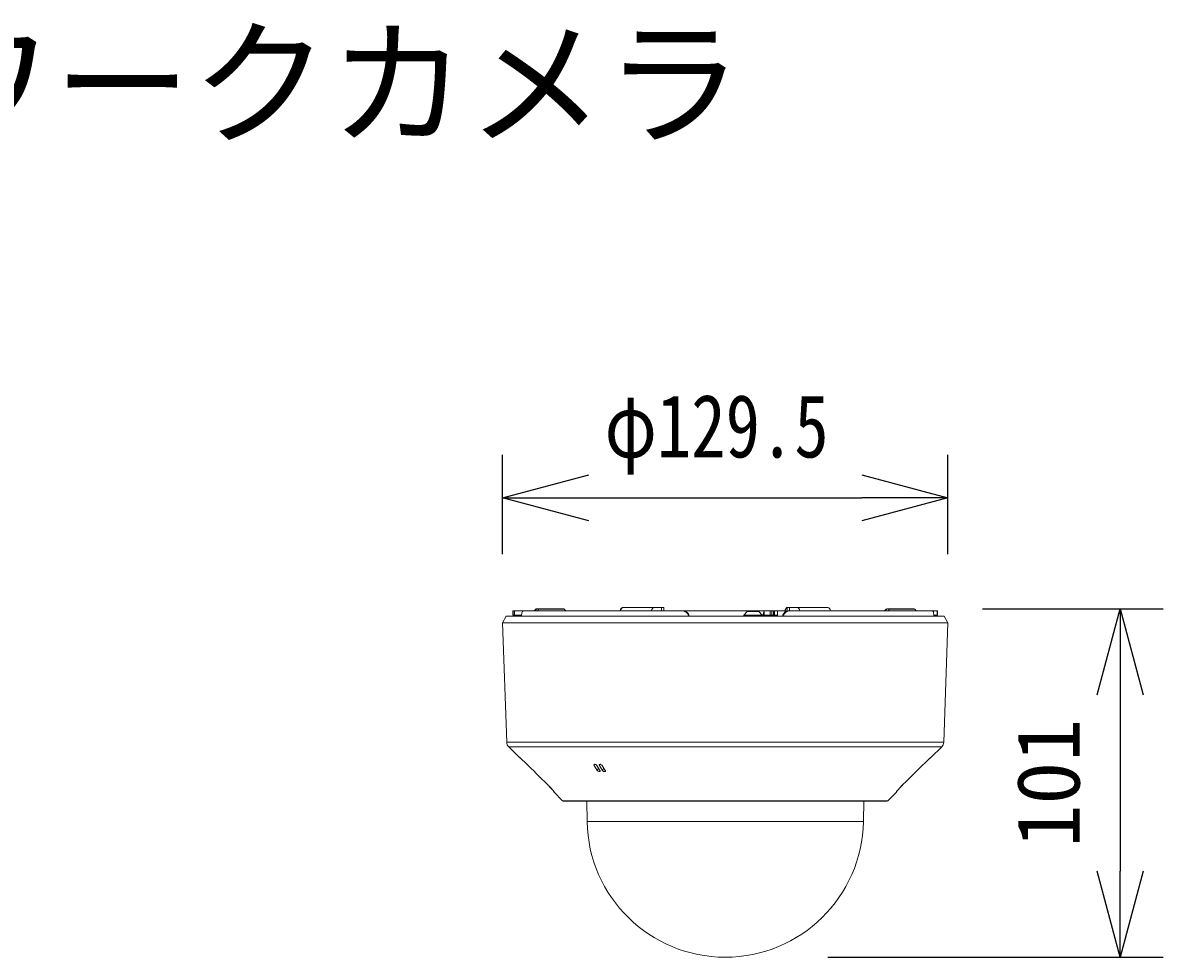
# Model space of a CAD drawing. Units: millimetres, scale not verified. Extents: x -63 to 62, y -56 to 57.
# Drawn here: x -20.39 to 12.71, y 29.61 to 56.75 of the extents above; entities that cross this region are included whole.
import ezdxf
from ezdxf.enums import TextEntityAlignment as Align

# ---------------------------------------------------------------- set-up
doc = ezdxf.new("R2010")
doc.units = ezdxf.units.MM
doc.header["$LTSCALE"] = 0.125
for name, color, linetype in [('0-0_0', 7, 'Continuous'), ('0-1_MOJI1', 7, 'Continuous'), ('0-4_SUNPO', 7, 'Continuous')]:
    doc.layers.add(name, color=color, linetype=linetype)
doc.layers.add('0-5_GAIKEI', color=1, linetype='Continuous', lineweight=18)
doc.styles.add('ＭＳ ゴシック', font='')
doc.styles.get('ＭＳ ゴシック').set_extended_font_data('MS Gothic')

# ---------------------------------------------------------------- blocks, each defined once
blk = doc.blocks.new('_Open30')
at = {"layer": '0-0_0'}
blk.add_line((0, 0), (-1, 0), dxfattribs=at)
blk.add_lwpolyline([(-1, 0.26795), (0, 0), (-1, -0.26795)], dxfattribs=at)
blk = doc.blocks.new('D1')
at = {"layer": '0-4_SUNPO'}
for p, q in [((58.0372, 354.676), (58.0372, 357.5571)), ((70.9628, 354.676), (70.9628, 357.5571)), ((60.5372, 356.3071), (68.4628, 356.3071))]:
    blk.add_line(p, q, dxfattribs=at)
at = {"layer": '0-4_SUNPO', "xscale": 2.5, "yscale": 2.5, "rotation": 180}
blk.add_blockref('_Open30', (58.0372, 356.3071), dxfattribs=at)
at = {"layer": '0-4_SUNPO', "xscale": 2.5, "yscale": 2.5}
blk.add_blockref('_Open30', (70.9628, 356.3071), dxfattribs=at)
at = {"layer": '0-4_SUNPO', "style": 'ＭＳ ゴシック', "width": 0.8}
blk.add_text('φ129.5', height=1.833, dxfattribs=at).set_placement((61, 356.9321), align=Align.BOTTOM_LEFT)
blk = doc.blocks.new('D2')
at = {"layer": '0-4_SUNPO'}
for p, q in [((71.9659, 353.086), (77.2128, 353.086)), ((75.9628, 350.586), (75.9628, 345.466)), ((67.4775, 342.966), (77.2128, 342.966))]:
    blk.add_line(p, q, dxfattribs=at)
at = {"layer": '0-4_SUNPO', "xscale": 2.5, "yscale": 2.5}
for p, rotation in [((75.9628, 353.086), 90), ((75.9628, 342.966), 270)]:
    blk.add_blockref('_Open30', p, dxfattribs=dict(at, rotation=rotation))
at = {"layer": '0-4_SUNPO', "style": 'ＭＳ ゴシック'}
blk.add_text('101', height=1.833, rotation=90, dxfattribs=at).set_placement((75.3378, 346.151), align=Align.BOTTOM_LEFT)

msp = doc.modelspace()

# ---------------------------------------------------------------- linework, layer by layer
at = {"layer": '0-5_GAIKEI'}
for p, q in [((-5.3761, 39.7266), (-5.4664, 39.7266)), ((-4.7078, 39.7266), (-5.376, 39.7266)), ((-2.9663, 39.7666), (-2.9823, 39.7666)), ((-1.7826, 39.7666), (-2.9658, 39.7666)), ((-1.8454, 39.7666), (-1.8454, 39.6666)), ((-1.7826, 39.6666), (-1.7826, 39.7666)), ((1.7815, 39.7557), (1.7815, 39.7666)), ((2.9812, 39.7666), (1.7815, 39.7666)), ((1.7974, 39.6597), (1.7974, 39.7666)), ((1.8612, 39.7666), (1.8612, 39.6666)), ((4.7971, 39.7266), (4.7068, 39.7266)), ((5.4653, 39.7266), (4.7972, 39.7266)), ((-6.1642, 39.5466), (-6.1642, 39.6666)), ((-6.1642, 39.6666), (-1.2328, 39.6666)), ((-6.1642, 39.5466), (-5.9123, 39.5466)), ((-6.1631, 39.5466), (-6.1631, 39.6666)), ((-6.1536, 39.6666), (-6.1536, 39.5466)), ((-6.1205, 39.6666), (-6.1205, 39.5466)), ((-5.9048, 39.6664), (-5.9033, 39.6666)), ((-5.5018, 39.7119), (-5.5471, 39.6666)), ((-5.4802, 39.7119), (-5.5204, 39.6666)), ((-5.4802, 39.7119), (-5.5018, 39.7119)), ((-5.4074, 39.7119), (-5.4477, 39.6666)), ((-4.6725, 39.7119), (-5.4074, 39.7119)), ((-4.6725, 39.7119), (-4.6271, 39.6666)), ((-1.1747, 39.6666), (-1.231, 39.6666)), ((-1.1747, 39.6666), (-1.161, 39.6666)), ((1.1578, 39.6666), (-1.1595, 39.6666)), ((0.5351, 39.5166), (0.5351, 39.5466)), ((1.0751, 39.5166), (1.0751, 39.5466)), ((1.1268, 39.6622), (1.1268, 39.5289)), ((1.503, 39.6666), (1.158, 39.6666)), ((1.503, 39.5466), (1.158, 39.5466)), ((1.3087, 39.5466), (1.3087, 39.6666)), ((1.3557, 39.5466), (1.3557, 39.6666)), ((1.3981, 39.6666), (1.3981, 39.5466)), ((1.4345, 39.6666), (1.4345, 39.5466)), ((1.7393, 39.6666), (1.5034, 39.6666)), ((1.5172, 39.6622), (1.5172, 39.5289)), ((1.7384, 39.6313), (1.7393, 39.6683)), ((1.7974, 39.6683), (1.7393, 39.6683)), ((6.0205, 39.6666), (1.847, 39.6666)), ((4.6714, 39.7119), (4.6261, 39.6666)), ((4.693, 39.7119), (4.6528, 39.6666)), ((4.693, 39.7119), (4.6714, 39.7119)), ((4.7657, 39.7119), (4.7255, 39.6666)), ((5.5007, 39.7119), (4.7657, 39.7119)), ((5.5007, 39.7119), (5.5461, 39.6666)), ((6.1632, 39.6666), (6.0205, 39.6666)), ((6.1632, 39.5466), (6.0552, 39.5466)), ((6.1475, 39.5466), (6.1475, 39.6666)), ((6.1632, 39.5466), (6.1632, 39.6666)), ((-6.4633, 39.3166), (6.4622, 39.3166)), ((-6.3423, 35.8521), (6.3413, 35.8521)), ((-6.2839, 35.7176), (6.2828, 35.7176)), ((-3.8042, 35.1748), (-3.7828, 35.2092)), ((-3.7132, 35.0334), (-3.8042, 35.1748)), ((-3.6372, 35.0326), (-3.7281, 35.174)), ((-3.7132, 35.0334), (-3.6761, 35.093)), ((-3.6515, 35.174), (-3.6295, 35.2093)), ((-3.5606, 35.0326), (-3.6515, 35.174)), ((-3.4834, 35.0334), (-3.5743, 35.1748)), ((-3.5606, 35.0326), (-3.5223, 35.0939)), ((-4.7197, 34.1534), (4.7186, 34.1534)), ((4.0192, 34.1388), (-4.0203, 34.1388)), ((4.0089, 33.5466), (-4.0099, 33.5466))]:
    msp.add_line(p, q, dxfattribs=at)
at = {"layer": '0-5_GAIKEI', "color": 7}
for p, q in [((-6.357, 39.5166), (-6.4633, 39.3166)), ((6.3559, 39.5166), (-6.357, 39.5166)), ((6.3559, 39.5166), (6.4622, 39.3166)), ((-6.3423, 35.8521), (-6.4633, 39.3166)), ((6.3413, 35.8521), (6.4622, 39.3166)), ((-5.9717, 35.4054), (-6.2839, 35.7176)), ((5.9706, 35.4054), (6.2828, 35.7176)), ((-5.9717, 35.4054), (-5.9713, 35.4123)), ((-5.1603, 34.62), (-5.1603, 34.6199)), ((-4.9783, 34.4279), (-4.9781, 34.4227)), ((4.977, 34.4227), (4.9772, 34.4277)), ((4.9772, 34.4277), (4.9793, 34.4303)), ((5.1592, 34.6199), (5.1593, 34.62)), ((-4.9699, 34.4159), (-4.9693, 34.403)), ((-4.7197, 34.1534), (-4.9693, 34.403)), ((-4.0203, 34.1388), (-4.6843, 34.1388)), ((-4.0099, 33.5466), (-4.0203, 34.1388)), ((4.0089, 33.5466), (4.0192, 34.1388)), ((4.6833, 34.1388), (4.0192, 34.1388)), ((4.7186, 34.1534), (4.9682, 34.403)), ((4.9682, 34.403), (4.9689, 34.4159))]:
    msp.add_line(p, q, dxfattribs=at)
at = {"layer": '0-5_GAIKEI'}
for points in [[(-5.8581, 39.6666), (-5.8644, 39.6655), (-5.8706, 39.6622), (-5.8821, 39.6498), (-5.8922, 39.6303), (-5.8994, 39.6093), (-5.9053, 39.5853), (-5.9108, 39.552), (-5.9143, 39.5166)], [(-1.2534, 39.6666), (-1.2212, 39.6638), (-1.1898, 39.6557), (-1.1602, 39.6425), (-1.1331, 39.6245), (-1.1093, 39.6023), (-1.0893, 39.5764), (-1.0739, 39.5476), (-1.0632, 39.5166)], [(-1.0426, 39.5166), (-1.0533, 39.5477), (-1.0689, 39.5766), (-1.0889, 39.6026), (-1.1129, 39.6249), (-1.1459, 39.6458), (-1.1822, 39.6598), (-1.2073, 39.6649), (-1.2328, 39.6666)], [(0.6351, 39.6466), (0.5351, 39.5466), (1.0751, 39.5466)], [(0.6351, 39.6466), (0.9751, 39.6466), (1.0751, 39.5466)], [(1.6612, 39.5166), (1.6717, 39.5477), (1.6869, 39.5767), (1.7065, 39.6027), (1.7301, 39.625), (1.7585, 39.6439), (1.7896, 39.6574), (1.8226, 39.6649), (1.847, 39.6666)], [(1.8733, 39.6666), (1.8419, 39.6638), (1.8113, 39.6558), (1.7823, 39.6426), (1.7559, 39.6246), (1.7325, 39.6024), (1.713, 39.5764), (1.6979, 39.5476), (1.6875, 39.5166)], [(6.0205, 39.6666), (6.0232, 39.6661), (6.0285, 39.6625), (6.0349, 39.6528), (6.0406, 39.6382), (6.0483, 39.6044), (6.0538, 39.5627), (6.057, 39.5166)], [(-3.8042, 35.1748), (-3.8091, 35.1851), (-3.8104, 35.1948), (-3.8082, 35.2014)], [(-3.8082, 35.2014), (-3.8032, 35.2064), (-3.7957, 35.2091), (-3.7876, 35.2096), (-3.7786, 35.2084), (-3.7602, 35.2017), (-3.7454, 35.1923)], [(-3.5743, 35.1748), (-3.5856, 35.188), (-3.6004, 35.1989), (-3.6172, 35.2065), (-3.6319, 35.2095), (-3.645, 35.2083), (-3.6511, 35.2054), (-3.6554, 35.2008)], [(-3.7132, 35.0334), (-3.7021, 35.0203), (-3.6874, 35.0091), (-3.6711, 35.0012), (-3.6567, 34.9978), (-3.6439, 34.9985), (-3.6379, 35.0011), (-3.6335, 35.0054)], [(-3.48, 35.0059), (-3.4855, 35.0009), (-3.4933, 34.9981), (-3.5017, 34.9976), (-3.5109, 34.9988), (-3.5297, 35.0057), (-3.5446, 35.0153)], [(-3.4834, 35.0334), (-3.4784, 35.0228), (-3.4774, 35.0128), (-3.48, 35.0059)]]:
    msp.add_lwpolyline(points, dxfattribs=at)
at = {"layer": '0-5_GAIKEI', "color": 7}
for points in [[(-5.7998, 35.2537), (-5.9101, 35.3599), (-5.9551, 35.4005), (-5.9687, 35.4114), (-5.9705, 35.4124), (-5.971, 35.4125), (-5.9711, 35.4125), (-5.9712, 35.4125), (-5.9713, 35.4123)], [(-5.7998, 35.2537), (-5.9092, 35.359), (-5.9642, 35.4076)], [(5.7987, 35.2537), (5.909, 35.3599), (5.954, 35.4005), (5.9676, 35.4114), (5.9694, 35.4124), (5.9699, 35.4125), (5.9701, 35.4125), (5.9702, 35.4125), (5.9702, 35.4123), (5.9706, 35.4054)], [(5.9631, 35.4076), (5.9111, 35.3618), (5.8019, 35.2568), (5.7987, 35.2537)], [(5.9497, 35.3966), (5.8979, 35.3495), (5.7987, 35.2537)], [(-4.9699, 34.4159), (-4.9702, 34.4168), (-4.972, 34.4199), (-4.9862, 34.4376), (-5.0088, 34.4632), (-5.0644, 34.5226), (-5.1603, 34.62)], [(-5.1603, 34.6199), (-5.0485, 34.5058), (-4.9923, 34.4444), (-4.9755, 34.4239)], [(4.9689, 34.4159), (4.9691, 34.4168), (4.971, 34.4199), (4.9851, 34.4376), (5.0077, 34.4632), (5.0633, 34.5226), (5.1593, 34.62)], [(4.9744, 34.4238), (5.0249, 34.4818), (5.1205, 34.5812), (5.1592, 34.6199)]]:
    msp.add_lwpolyline(points, dxfattribs=at)
at = {"layer": '0-5_GAIKEI'}
for centre, radius, start, end in [((-5.4664, 39.6766), 0.05, 90, 135), ((-5.4481, 39.6845), 0.0421, 90.73895, 139.39379), ((-5.3754, 39.6845), 0.0421, 90.73895, 139.39379), ((-4.7078, 39.6766), 0.05, 45, 90), ((4.7068, 39.6766), 0.05, 90, 135), ((4.7251, 39.6845), 0.0421, 90.73895, 139.39379), ((4.7978, 39.6845), 0.0421, 90.73895, 139.39379), ((5.4653, 39.6766), 0.05, 45, 90), ((-5.0997, 39.4743), 0.9593, 175.6788, 177.47396), ((-5.9905, 39.5057), 0.041, 34.43653, 88.62237), ((-5.9953, 39.4969), 0.0502, 23.05055, 39.57444), ((-5.9124, 39.4513), 0.2152, 78.74117, 90.0052), ((-1.1747, 39.4742), 0.1923, 89.99181, 98.67883), ((-1.1595, 39.474), 0.1925, 89.98742, 100.97293), ((1.2675, 39.5035), 0.143, 169.781, 174.76617), ((1.1581, 39.5519), 0.1146, 90.05535, 105.84154), ((1.5025, 39.6398), 0.0268, 56.72369, 88.89889), ((1.6579, 39.5035), 0.143, 169.78094, 174.76617), ((-3.6411, 35.1924), 0.0166, 149.23844, 180.11754), ((-3.6473, 35.0142), 0.0164, 327.30659, 3.93792)]:
    msp.add_arc(centre, radius, start, end, dxfattribs=at)
at = {"layer": '0-5_GAIKEI', "color": 7}
for centre, radius, start, end in [((-6.1425, 35.859), 0.2, 182, 225), ((6.1414, 35.859), 0.2, 315, 358), ((-5.9505, 35.4266), 0.03, 225.00031, 269.38583), ((-5.9501, 35.4336), 0.03, 225.10044, 246.35828), ((517.826, 562.9793), 743.4233, 225.22343, 225.29281), ((522.7254, 567.8939), 750.3629, 225.22219, 225.29093), ((522.6525, 567.8203), 750.2593, 225.22219, 225.29094), ((-517.8271, 562.9793), 743.4233, 314.70719, 314.77657), ((-522.7822, 567.9501), 750.442, 314.70907, 314.77781), ((-522.6311, 567.7977), 750.2275, 314.70906, 314.77782), ((5.9494, 35.4266), 0.03, 270.61049, 314.99971), ((5.949, 35.4336), 0.03, 293.69961, 314.89958), ((8.6971, 31.0393), 5.0336, 134.65561, 136.42199), ((-4.9481, 34.4243), 0.03, 182.99992, 225.00019), ((-4.9489, 34.4371), 0.0299, 204.11062, 225.23112), ((-4.6843, 34.1888), 0.05, 225, 270), ((4.6833, 34.1888), 0.05, 270, 315), ((4.947, 34.4243), 0.03, 314.99959, 357.00018), ((4.9478, 34.4371), 0.0299, 314.769, 335.86855), ((-0.0005, 33.6166), 4.01, 181, 359)]:
    msp.add_arc(centre, radius, start, end, dxfattribs=at)
at = {"layer": '0-5_GAIKEI'}
for centre, major_axis, ratio, start_param, end_param in [((-2.9823, 39.5966), (0, 0.17), 0.484185, 0, 1.1464066), ((-2.9658, 39.5966), (0, 0.17), 0.480859, 0, 1.1464067), ((-2.0714, 39.5966), (0, 0.17), 0.480859, 6.2831853, 7.4295919), ((1.8148, 39.6666), (-0.0027, -0.1), 0.75448, 3.4083151, 4.7149986), ((2.0887, 39.5966), (0, 0.17), 0.484185, 5.1367787, 6.2831853), ((2.9812, 39.5966), (0, 0.17), 0.484185, 5.1367787, 6.2831853), ((1.1352, 39.4966), (0, -0.17), 0.218411, 3.3683052, 4.594467), ((1.1578, 39.4968), (-0.0005, -0.0498), 0.817296, 3.1498398, 4.0199864), ((1.5031, 39.4968), (0.0001, -0.0498), 0.371795, 2.2707823, 3.140936), ((-3.7664, 35.174), (-0.0421, 0.027), 0.541675, 4.0121503, 4.5569315), ((-3.6132, 35.174), (-0.0421, 0.027), 0.541675, 0.3257757, 0.8705577), ((-3.6755, 35.0326), (-0.0421, 0.027), 0.541675, 3.5026157, 4.0121503), ((-3.5223, 35.0326), (-0.0421, 0.027), 0.541675, 0.8705576, 1.3800916)]:
    msp.add_ellipse(centre, major_axis=major_axis, ratio=ratio, start_param=start_param, end_param=end_param, dxfattribs=at)

# ---------------------------------------------------------------- block references
at = {"layer": '0-4_SUNPO'}
for name in ['D1', 'D2']:
    msp.add_blockref(name, (-64.5005, -313.3594), dxfattribs=at)

# ---------------------------------------------------------------- texts
at = {"layer": '0-1_MOJI1', "style": 'ＭＳ ゴシック'}
msp.add_text('ネットワークカメラ', height=2.933, dxfattribs=at).set_placement((-35.5005, 52.6406), align=Align.BOTTOM_LEFT)

doc.saveas('drawing.dxf')
